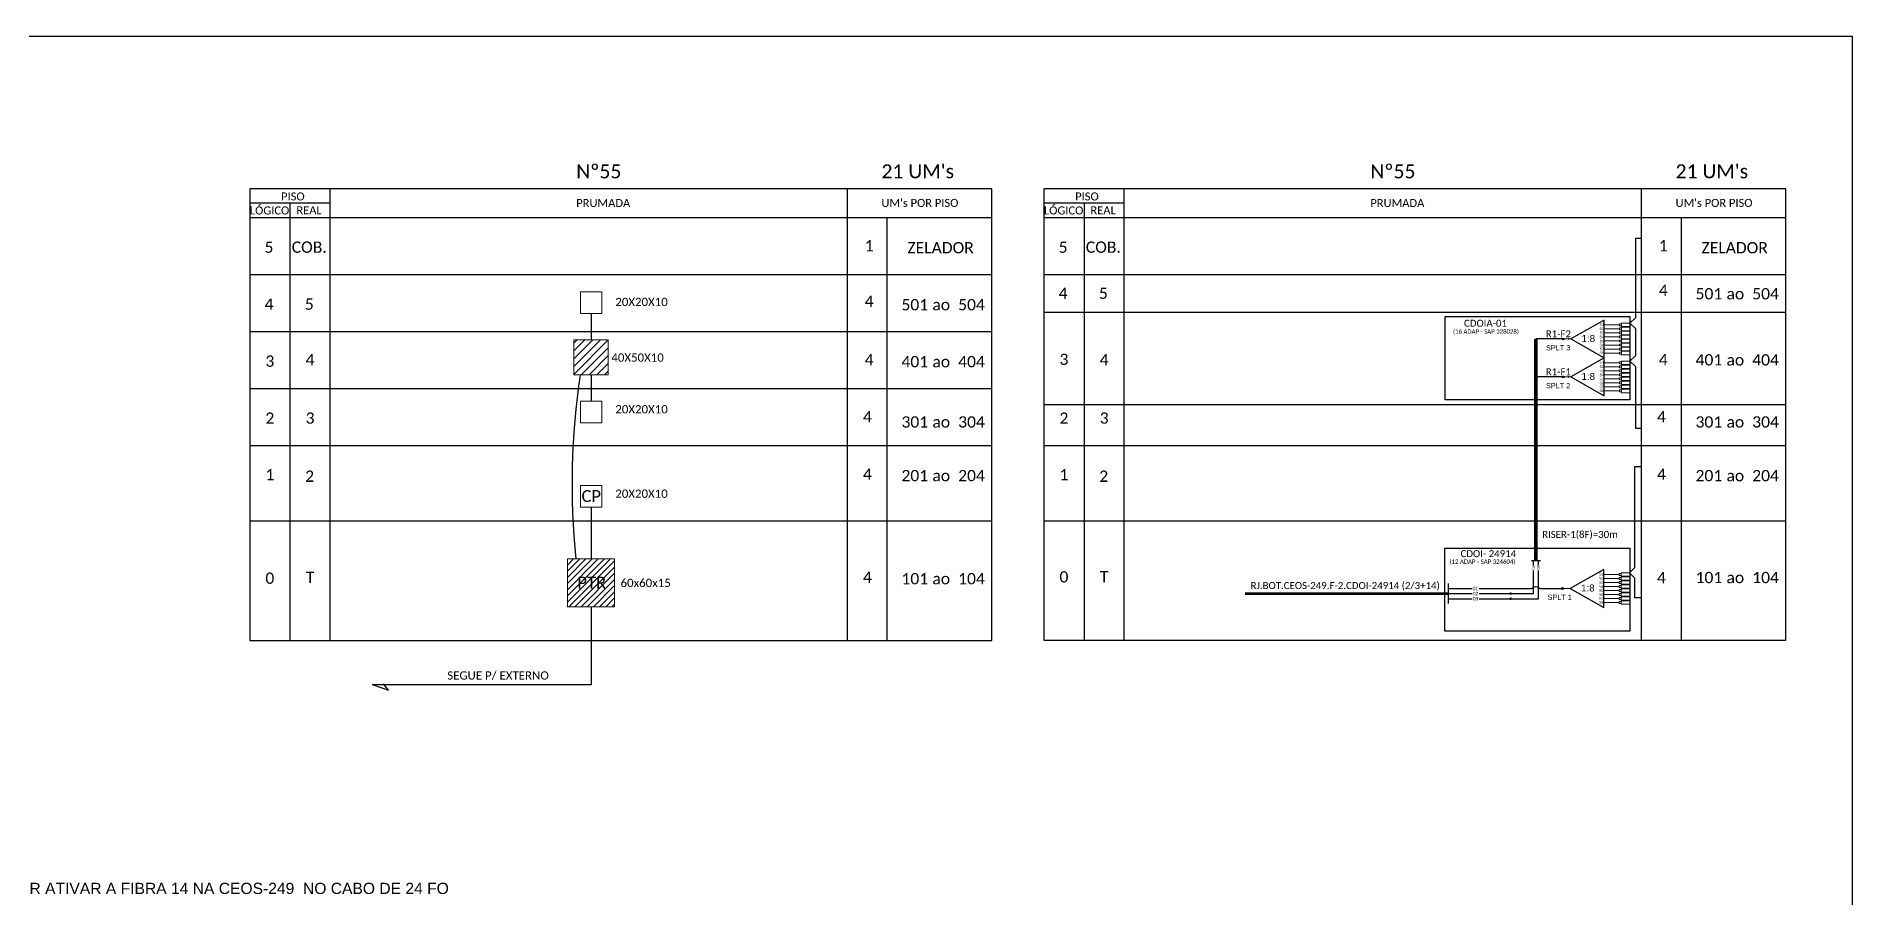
# Model space of a CAD drawing. Header units: metres. Extents: x -1286 to -445, y -500 to 94.
# Drawn here: x -967 to -445, y -153 to 94 of the extents above; entities that cross this region are included whole.
import ezdxf
from ezdxf.enums import TextEntityAlignment as Align

# ---------------------------------------------------------------- set-up
doc = ezdxf.new("R2010")
doc.units = ezdxf.units.M
doc.styles.add('ARIAL', font='arial.ttf')
doc.styles.add('WMF-Calibri0', font='calibri.ttf')

# ---------------------------------------------------------------- blocks, each defined once
blk = doc.blocks.new('SPLT_1-8_SC-APC')
at = {"color": 1}
blk.add_lwpolyline([(-7.37, -2.1), (-17.04, -7.55), (-7.37, -13), (-7.37, -2.1)], dxfattribs=at)
at = {"color": 3, "lineweight": 0}
for points in [[(-2.99, -3.51), (-7.37, -3.51)], [(-7.37, -4.66), (-2.99, -4.66)], [(-2.41, -3.02), (-2.41, -4)], [(-2.41, -3.02), (0, -3.02)], [(-2.41, -4), (0, -4)], [(-2.41, -4.17), (-2.41, -5.16)], [(-2.41, -4.17), (0, -4.17)], [(-2.41, -5.16), (0, -5.16)], [(-7.37, -5.82), (-2.99, -5.82)], [(-7.37, -6.97), (-2.99, -6.97)], [(-7.37, -8.12), (-2.99, -8.12)], [(-7.37, -9.28), (-2.99, -9.28)], [(-7.37, -10.43), (-2.99, -10.43)], [(-2.41, -5.32), (-2.41, -6.31)], [(-2.41, -5.32), (0, -5.32)], [(-2.41, -6.31), (0, -6.31)], [(-2.41, -6.48), (-2.41, -7.46)], [(-2.41, -6.48), (0, -6.48)], [(-2.41, -7.46), (0, -7.46)], [(-2.41, -7.63), (-2.41, -8.62)], [(-2.41, -7.63), (0, -7.63)], [(-2.41, -8.62), (0, -8.62)], [(-2.41, -8.78), (-2.41, -9.77)], [(-2.41, -8.78), (0, -8.78)], [(-2.41, -9.77), (0, -9.77)], [(-2.41, -9.94), (-2.41, -10.92)], [(-2.41, -9.94), (0, -9.94)], [(-7.37, -11.58), (-2.99, -11.58)], [(-2.41, -10.92), (0, -10.92)], [(-2.41, -11.09), (-2.41, -12.08)], [(-2.41, -11.09), (0, -11.09)], [(-2.41, -12.08), (0, -12.08)]]:
    blk.add_lwpolyline(points, dxfattribs=at)
for points in [[(-2.99, -3.22), (-2.41, -3.22), (-2.41, -3.8), (-2.99, -3.8)], [(-2.99, -4.38), (-2.41, -4.38), (-2.41, -4.95), (-2.99, -4.95)], [(-2.99, -5.53), (-2.41, -5.53), (-2.41, -6.1), (-2.99, -6.1)], [(-2.99, -6.68), (-2.41, -6.68), (-2.41, -7.26), (-2.99, -7.26)], [(-2.99, -7.84), (-2.41, -7.84), (-2.41, -8.41), (-2.99, -8.41)], [(-2.99, -8.99), (-2.41, -8.99), (-2.41, -9.56), (-2.99, -9.56)], [(-2.99, -10.14), (-2.41, -10.14), (-2.41, -10.72), (-2.99, -10.72)], [(-2.99, -11.3), (-2.41, -11.3), (-2.41, -11.87), (-2.99, -11.87)]]:
    blk.add_lwpolyline(points, close=True, dxfattribs=at)
at = {"color": 1, "lineweight": 0}
blk.add_lwpolyline([(-17.04, -7.55), (-19.26, -7.55)], dxfattribs=at)
at = {"color": 1, "style": 'ARIAL'}
for s, height, p in [('S1', 0.75, (-8.74, -3.78)), ('S2', 0.75, (-8.74, -4.97)), ('1:8', 2, (-13.91, -8.4)), ('S3', 0.75, (-8.74, -6.18)), ('S4', 0.75, (-8.74, -7.36)), ('S5', 0.75, (-8.74, -8.57)), ('S6', 0.75, (-8.74, -9.69)), ('S7', 0.75, (-8.74, -10.78)), ('S8', 0.75, (-8.74, -11.9))]:
    blk.add_text(s, height=height, dxfattribs=at).set_placement(p)
blk = doc.blocks.new('SPLITTER_')
blk.add_point((0, 0))
at = {"style": 'ARIAL', "flags": 4}
blk.add_attdef('SPLT', (0, -3.26), '', height=1.5, dxfattribs=at)

msp = doc.modelspace()

# ---------------------------------------------------------------- hatches: boundary and pattern name
h = msp.add_hatch()
h.set_pattern_fill('LINE', color=1, scale=0.5, angle=45)
h.set_pattern_definition([(45, (-6365.1217, 3274.512), (-1.122532, 1.122532), [])])
h.paths.add_polyline_path([(-812.72, -3.04), (-802.82, -3.04), (-802.82, 7.01), (-812.72, 7.01)])
h = msp.add_hatch(color=3)
h.dxf.hatch_style = 1
edge = h.paths.add_edge_path()
edge.add_arc((-528.33, 7.24), 0.256, 0, 360)
h = msp.add_hatch(color=3)
h.dxf.hatch_style = 1
edge = h.paths.add_edge_path()
edge.add_arc((-528.33, -3.65), 0.256, 0, 360)
h = msp.add_hatch()
h.set_pattern_fill('ANSI31', color=1, scale=10, style=0)
h.set_pattern_definition([(45, (-1426.1762, -453.6746), (-0.8838835, 0.8838835), [])])
h.paths.add_polyline_path([(-814.56, -69.71), (-800.99, -69.71), (-800.99, -55.95), (-814.56, -55.95)])
h.paths.add_polyline_path([(-812.55, -65.36), (-802.47, -65.36), (-802.47, -60.21), (-812.55, -60.21)], flags=24)
h = msp.add_hatch(color=3)
h.dxf.hatch_style = 1
edge = h.paths.add_edge_path()
edge.add_arc((-543.38, -65.91), 0.256, 0, 360)
h = msp.add_hatch(color=3)
h.dxf.hatch_style = 1
edge = h.paths.add_edge_path()
edge.add_arc((-543.38, -67.38), 0.256, 0, 360)
h = msp.add_hatch(color=3)
h.dxf.hatch_style = 1
edge = h.paths.add_edge_path()
edge.add_arc((-528.52, -64.45), 0.256, 0, 360)

# ---------------------------------------------------------------- linework, layer by layer
at = {"color": 2}
msp.add_line((-534.41, -64.45), (-528.55, -64.45), dxfattribs=at)
msp.add_lwpolyline([(-1286.07, -499.81), (-445.07, -499.81), (-445.07, 94.19), (-1286.07, 94.19)], close=True)
at = {"color": 0}
for points in [[(-692.58, 50.35), (-905.89, 50.35)], [(-464.29, 50.35), (-677.61, 50.35)], [(-882.75, 46.24), (-905.89, 46.24)], [(-654.46, 46.24), (-677.61, 46.24)]]:
    msp.add_lwpolyline(points, dxfattribs=at)
for points in [[(-905.89, 50.35), (-905.89, 42.13)], [(-882.75, 42.13), (-882.75, 50.35)], [(-734.17, 50.35), (-734.17, 42.13)], [(-692.58, 42.13), (-692.58, 50.35)], [(-677.61, 50.35), (-677.61, 42.13)], [(-654.46, 42.13), (-654.46, 50.35)], [(-505.88, 50.35), (-505.88, 42.13)], [(-464.29, 42.13), (-464.29, 50.35)], [(-905.89, 42.13), (-692.58, 42.13)], [(-905.89, 42.13), (-692.58, 42.13)], [(-905.89, 42.13), (-692.58, 42.13)], [(-905.89, 42.13), (-692.58, 42.13)], [(-905.89, 42.13), (-692.58, 42.13)], [(-905.89, 42.13), (-692.58, 42.13)], [(-905.89, 42.13), (-905.89, -79.43), (-692.58, -79.43), (-692.58, 42.13)], [(-894.32, 46.24), (-894.32, 42.13)], [(-894.32, 42.13), (-894.32, -79.43)], [(-882.75, -79.43), (-882.75, 42.13)], [(-734.17, 42.13), (-734.17, -79.43)], [(-722.6, -79.43), (-722.6, 42.13)], [(-677.61, 42.13), (-464.29, 42.13)], [(-677.61, 42.13), (-464.29, 42.13)], [(-677.61, 42.13), (-464.29, 42.13)], [(-677.61, 42.13), (-464.29, 42.13)], [(-677.61, 42.13), (-677.61, -79.25), (-464.29, -79.25), (-464.29, 42.13)], [(-677.61, 42.13), (-464.29, 42.13)], [(-677.61, 42.13), (-464.29, 42.13)], [(-666.03, 46.24), (-666.03, 42.13)], [(-666.03, 42.13), (-666.03, -79.25)], [(-654.46, -79.25), (-654.46, 42.13)], [(-505.88, 42.13), (-505.88, -79.25)], [(-494.31, -79.25), (-494.31, 42.13)], [(-905.89, 25.76), (-692.58, 25.76)], [(-677.61, 25.76), (-464.29, 25.76)], [(-677.61, 14.99), (-464.29, 14.99)], [(-905.89, 9.38), (-692.58, 9.38)], [(-905.89, -6.99), (-692.58, -6.99)], [(-677.61, -11.57), (-464.29, -11.57)], [(-905.89, -23.36), (-692.58, -23.36)], [(-677.61, -23.36), (-464.29, -23.36)], [(-905.89, -45.01), (-692.58, -45.01)], [(-677.61, -45.01), (-464.29, -45.01)]]:
    msp.add_lwpolyline(points)
at = {"color": 3}
for points in [[(-505.87, 36.15), (-507.53, 36.15), (-507.53, 13.28), (-509.1, 11.77), (-507.53, 10.26), (-507.53, 2.38), (-509.1, 0.87), (-507.53, -0.63), (-507.53, -18.42), (-505.88, -18.42)], [(-807.77, 14.66), (-807.77, 7.09)], [(-807.77, -3.04), (-807.77, -10.6)], [(-506.01, -67.09), (-507.66, -67.09), (-507.66, -61.43), (-509.23, -59.92), (-507.66, -58.41), (-507.66, -29.4), (-506.01, -29.4)], [(-807.77, -41.06), (-807.77, -55.95)], [(-561.27, -64.45), (-554.5, -64.45)]]:
    msp.add_lwpolyline(points, dxfattribs=at)
at = {"lineweight": 0}
for points in [[(-804.71, 20.78), (-810.84, 20.78), (-810.84, 14.57), (-804.71, 14.57)], [(-804.71, -10.6), (-810.84, -10.6), (-810.84, -16.81), (-804.71, -16.81)], [(-804.71, -34.85), (-810.84, -34.85), (-810.84, -41.06), (-804.71, -41.06)]]:
    msp.add_lwpolyline(points, close=True, dxfattribs=at)
at = {"color": 1}
for points in [[(-562.23, 13.67), (-509.1, 13.67), (-509.1, -10.22), (-562.23, -10.22)], [(-562.3, -52.84), (-509.17, -52.84), (-509.17, -76.73), (-562.3, -76.73)]]:
    msp.add_lwpolyline(points, close=True, dxfattribs=at)
at = {"color": 1, "lineweight": 0}
for points in [[(-802.82, 7.01), (-812.72, 7.01), (-812.72, -3.04), (-802.82, -3.04)], [(-814.56, -55.95), (-800.99, -55.95), (-800.99, -69.71), (-814.56, -69.71)]]:
    msp.add_lwpolyline(points, close=True, dxfattribs=at)
at = {"color": 5, "const_width": 1}
msp.add_lwpolyline([(-536.16, 7.24), (-536.16, -56.36)], dxfattribs=at)
at = {"color": 5}
for points in [[(-528.36, 7.24), (-536.2, 7.24)], [(-528.36, -3.65), (-536.2, -3.65)], [(-537.39, -56.36), (-534.77, -56.36)], [(-536.86, -57.81), (-536.86, -56.36)], [(-535.41, -57.76), (-535.41, -56.36)], [(-543.38, -65.91), (-536.86, -65.91), (-536.86, -59.24)], [(-543.38, -67.38), (-535.41, -67.38), (-535.41, -59.24)]]:
    msp.add_lwpolyline(points, dxfattribs=at)
at = {"color": 3}
for points in [[(-812.08, -55.95, -0.06122), (-810.82, -3.04)], [(-552.43, -64.45), (-537.33, -64.45, -0.44799), (-534.9, -64.45), (-528.49, -64.45)]]:
    msp.add_lwpolyline(points, format="xyb", dxfattribs=at)
at = {"color": 1}
msp.add_lwpolyline([(-619.8, -65.94, 0.8, 0.8, 0), (-561.27, -65.91, 0.8, 0.8, 0)], format="xyseb", dxfattribs=at)
for points in [[(-561.27, -68.78), (-561.27, -63.05)], [(-807.77, -69.71), (-807.77, -92.11), (-870.66, -92.11)], [(-870.44, -92.11), (-866.03, -93.7)], [(-866.03, -93.7), (-867.43, -91.87)]]:
    msp.add_lwpolyline(points, dxfattribs=at)
at = {"color": 2}
for points in [[(-561.27, -65.91), (-554.5, -65.91)], [(-561.27, -67.37), (-554.5, -67.37)], [(-552.43, -65.91), (-543.38, -65.91)]]:
    msp.add_lwpolyline(points, dxfattribs=at)
at = {"color": 7}
for points in [[(-561.27, -67.37), (-554.5, -67.37)], [(-552.43, -67.38), (-543.38, -67.38)]]:
    msp.add_lwpolyline(points, dxfattribs=at)
at = {"color": 3}
for centre in [(-528.33, 7.24), (-528.33, -3.65), (-543.38, -65.91), (-543.38, -67.38), (-528.52, -64.45)]:
    msp.add_circle(centre, 0.256, dxfattribs=at)

# ---------------------------------------------------------------- block references
for p in [(-509.1, 14.79), (-509.1, 3.89), (-509.23, -56.9)]:
    msp.add_blockref('SPLT_1-8_SC-APC', p, dxfattribs=at)
ref = msp.add_blockref('SPLITTER_', (-526.72, 7.24), dxfattribs=dict(xscale=-1))
ref.add_attrib('SPLT', 'SPLT 3', (-533.25, 3.98), dxfattribs={"height": 1.5, "style": 'ARIAL'})
ref = msp.add_blockref('SPLITTER_', (-526.72, -3.65), dxfattribs=dict(xscale=-1))
ref.add_attrib('SPLT', 'SPLT 2', (-533.25, -6.92), dxfattribs={"height": 1.5, "style": 'ARIAL'})
ref = msp.add_blockref('SPLITTER_', (-526.26, -64.45), dxfattribs=dict(xscale=-1))
ref.add_attrib('SPLT', 'SPLT 1', (-532.79, -67.71), dxfattribs={"height": 1.5, "style": 'ARIAL'})

# ---------------------------------------------------------------- texts
at = {"color": 0, "style": 'WMF-Calibri0'}
for s, height, p in [('Nº55', 4, (-812.02, 53.39)), ("21 UM's", 4, (-724.28, 53.42)), ('Nº55', 4, (-583.73, 53.39)), ("21 UM's", 4, (-495.99, 53.42)), ('     PISO', 2.3, (-900.93, 47.05)), ('PRUMADA', 2.3, (-812.02, 45.16)), ("UM's POR PISO", 2.3, (-724.28, 45.19)), ('     PISO', 2.3, (-672.64, 47.05)), ('PRUMADA', 2.3, (-583.73, 45.16)), ("UM's POR PISO", 2.3, (-495.99, 45.19)), ('  LÓGICO', 2.3, (-907.48, 43.02)), ('    REAL', 2.3, (-895.72, 43.07)), ('  LÓGICO', 2.3, (-679.19, 43.02)), ('    REAL', 2.3, (-667.43, 43.07))]:
    msp.add_text(s, height=height, dxfattribs=at).set_placement(p)
at = {"color": 7, "style": 'WMF-Calibri0'}
for s, height, p in [('ZELADOR', 3.24, (-716.81, 31.85)), ('ZELADOR', 3.24, (-488.52, 31.85)), ('501', 3.24, (-490.24, 18.62)), ('ao', 3.24, (-481.34, 18.62)), ('504', 3.24, (-473.95, 18.62)), ('20X20X10', 2.373, (-800.8, 16.7)), ('501', 3.24, (-718.53, 15.48)), ('ao', 3.24, (-709.63, 15.48)), ('504', 3.24, (-702.23, 15.48)), ('40X50X10', 2.373, (-801.93, 0.72)), ('401', 3.24, (-718.53, -0.89)), ('ao', 3.24, (-709.63, -0.89)), ('404', 3.24, (-702.23, -0.89)), ('401', 3.24, (-490.24, -0.37)), ('ao', 3.24, (-481.34, -0.37)), ('404', 3.24, (-473.95, -0.37)), ('20X20X10', 2.373, (-800.8, -14.14)), ('301', 3.24, (-718.53, -18.21)), ('304', 3.24, (-702.23, -18.21)), ('301', 3.24, (-490.24, -18.21)), ('304', 3.24, (-473.95, -18.21)), ('ao', 3.24, (-709.63, -18.21)), ('ao', 3.24, (-481.34, -18.21)), ('201', 3.24, (-718.53, -33.63)), ('ao', 3.24, (-709.63, -33.63)), ('204', 3.24, (-702.23, -33.63)), ('201', 3.24, (-490.24, -33.63)), ('ao', 3.24, (-481.34, -33.63)), ('204', 3.24, (-473.95, -33.63)), ('CP', 3.433, (-810.51, -39.6)), ('20X20X10', 2.373, (-800.8, -38.39)), ('PTR', 3.433, (-811.7, -64.48)), ('60x60x15', 2.373, (-799.29, -64.02)), ('101', 3.24, (-718.53, -63.24)), ('ao', 3.24, (-709.63, -63.24)), ('104', 3.24, (-702.23, -63.24)), ('101', 3.24, (-490.24, -62.91)), ('ao', 3.24, (-481.34, -62.91)), ('104', 3.24, (-473.95, -62.91)), ('SEGUE P/ EXTERNO', 2.3729, (-849.11, -90.62))]:
    msp.add_text(s, height=height, dxfattribs=at).set_placement(p)
at = {"color": 1, "style": 'WMF-Calibri0'}
for s, p in [('CDOIA-01', (-556.8, 10.77)), ('CDOI- 24914', (-557.8, -55.44)), ('RJ.BOT.CEOS-249.F-2.CDOI-24914 (2/3+14)', (-618.17, -64.6))]:
    msp.add_text(s, height=2, dxfattribs=at).set_placement(p)
for s, p in [('(16 ADAP - SAP 328028)', (-550.49, 8.76)), ('(12 ADAP - SAP 324604)', (-551.5, -57.36))]:
    msp.add_text(s, height=1.25, dxfattribs=at).set_placement(p, align=Align.CENTER)
at = {"color": 5, "style": 'WMF-Calibri0'}
for s, p in [('R1-F2', (-533.3, 7.72)), ('R1-F1', (-533.3, -3.18)), ('RISER-1(8F)=30m', (-534.35, -49.91))]:
    msp.add_text(s, height=2, dxfattribs=at).set_placement(p)
at = {"style": 'ARIAL'}
for s, p in [('01', (-536.81, -58.39)), ('02', (-535.45, -58.39))]:
    msp.add_text(s, height=0.75, rotation=90, dxfattribs=at).set_placement(p, align=Align.MIDDLE_CENTER)
for s, p in [('01', (-553.5, -64.45)), ('02', (-553.5, -65.91)), ('03', (-553.5, -67.37))]:
    msp.add_text(s, height=1, dxfattribs=at).set_placement(p, align=Align.MIDDLE_CENTER)
at = {"color": 1, "lineweight": 0, "style": 'ARIAL'}
msp.add_text('FAVOR ATIVAR A FIBRA 14 NA CEOS-249  NO CABO DE 24 FO', height=3.2155, dxfattribs=at).set_placement((-981.44, -152.22))
at = {"color": 7, "style": 'WMF-Calibri0'}
for tag, flags, p in [('5', 4, (-900.35, 33.62)), ('COB.', 4, (-888.78, 33.63)), ('1', 4, (-727.8, 34.06)), ('5', 4, (-672.06, 33.62)), ('COB.', 4, (-660.49, 33.63)), ('1', 4, (-499.51, 34.06)), ('4', 4, (-672.06, 20.39)), ('5', 4, (-660.49, 20.4)), ('4', 4, (-499.51, 21.24)), ('4', 4, (-900.35, 17.25)), ('5', 4, (-888.78, 17.26)), ('4', 4, (-727.8, 18.1)), ('3', 4, (-900.11, 0.88)), ('4', 4, (-888.54, 1.3)), ('4', 4, (-727.8, 1.31)), ('3', 4, (-671.82, 1.4)), ('4', 4, (-660.25, 1.3)), ('4', 4, (-499.51, 1.31)), ('2', 4, (-900.11, -15.5)), ('3', 4, (-888.54, -15.48)), ('4', 4, (-728.31, -15.09)), ('2', 4, (-671.82, -15.5)), ('3', 4, (-660.25, -15.48)), ('4', 4, (-500.02, -15.09)), ('1', 4, (-900.11, -31.72)), ('2', 4, (-888.67, -32.18)), ('4', 4, (-728.31, -31.6)), ('1', 4, (-671.82, -31.72)), ('2', 4, (-660.38, -32.18)), ('4', 4, (-500.02, -31.6)), ('0', 4, (-900.11, -61.48)), ('T', 12, (-888.54, -61.23)), ('4', 4, (-728.31, -61.22)), ('0', 4, (-671.82, -61.1)), ('T', 12, (-660.25, -61.06)), ('4', 4, (-500.02, -61.32))]:
    msp.add_attdef(tag, text='XX', height=3.24, dxfattribs=dict(at, flags=flags)).set_placement(p, align=Align.MIDDLE_CENTER)

doc.saveas('drawing.dxf')
